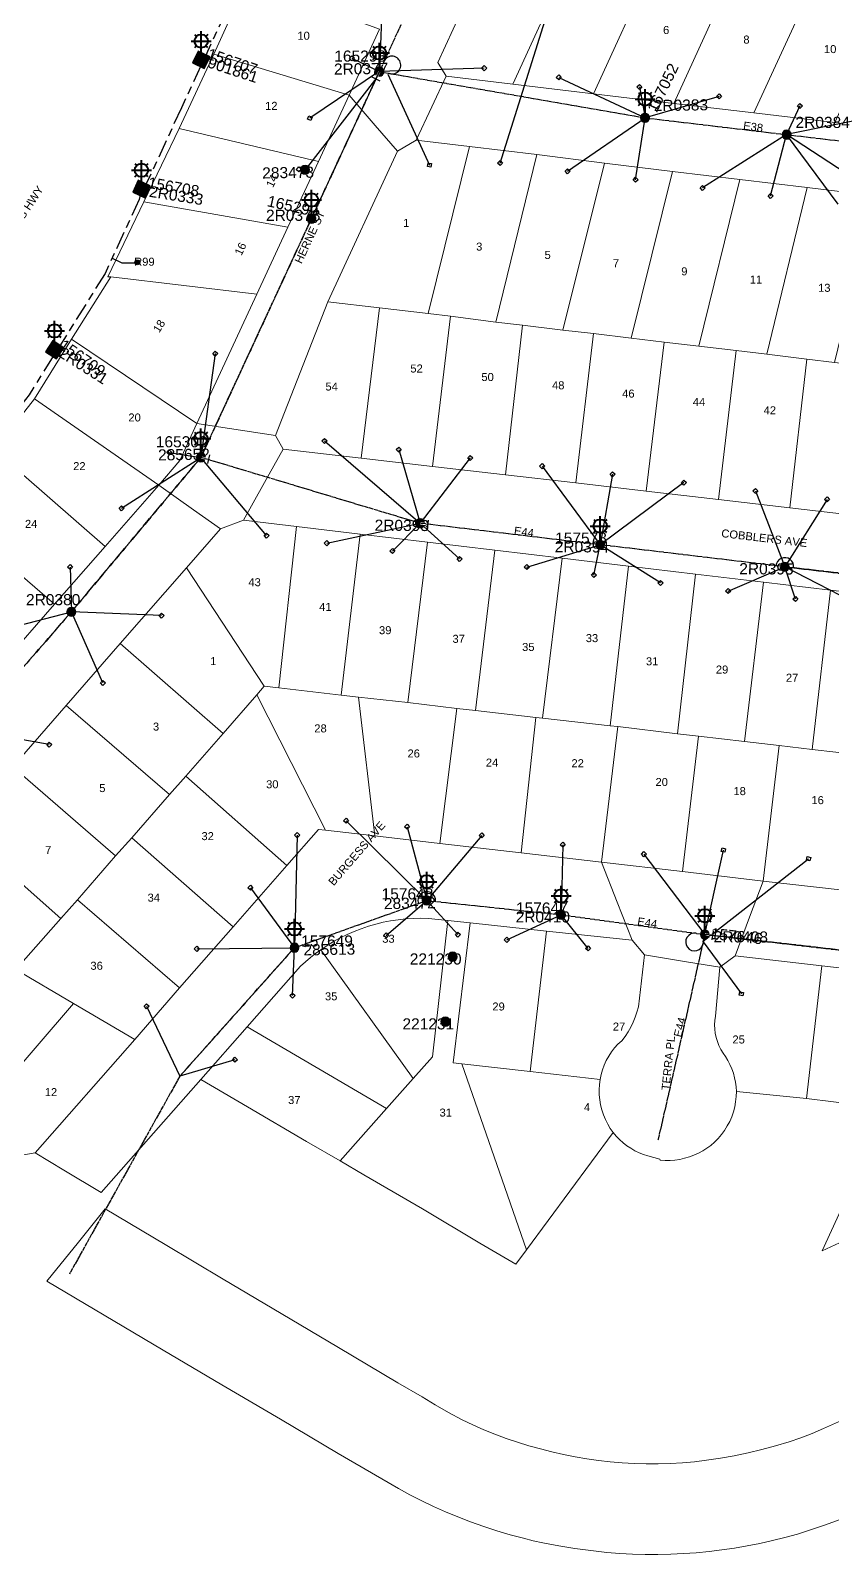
# Model space of a CAD drawing. Header units: metres. Extents: x 302407 to 305113, y 6184433 to 6187336.
# Drawn here: x 302817 to 302997.6, y 6186080.3 to 6186423.1 of the extents above; entities that cross this region are included whole.
import ezdxf
from ezdxf.enums import TextEntityAlignment as Align

# ---------------------------------------------------------------- set-up
doc = ezdxf.new("R2010")
doc.units = ezdxf.units.M
doc.linetypes.add('Cable Exist OH', pattern=[1, 1, 0])
doc.linetypes.add('Cable Exist UG', pattern=[8.2, 4, -1.2, 1.8, -1.2])
doc.layers.get('0').update_dxf_attribs({"color": 6})
doc.layers.add('Cadastre Land Parcels_SP_EXT', color=7, linetype='Continuous', lineweight=5)
doc.layers.add('Cadastre Roads_SP_EXT', color=7, linetype='Continuous', lineweight=5)
for name, color, linetype in [('Duct_SP_EXT', 7, 'Continuous'), ('Equip_SP_SL_EXT', 7, 'Continuous'), ('Mains_LV_EXT', 7, 'Continuous'), ('Mains_SL_EXT', 7, 'Continuous'), ('Mains_SL_MOD', 7, 'Continuous'), ('Services_SP_EXT', 7, 'Continuous'), ('SupportsOH_SP_TR_HV_LV_SL_EXT', 7, 'Continuous'), ('SupportsUG_SP_LV_SL_EXT', 7, 'Continuous')]:
    doc.layers.add(name, color=color, linetype=linetype)
doc.styles.add('COLUMN_LABEL', font='arial.ttf')
doc.styles.add('iecARIAL', font='arial.ttf', dxfattribs={"height": 2})
doc.styles.add('POLE_LABEL', font='arial.ttf')
doc.styles.get("Standard").update_dxf_attribs({"font": 'arial.ttf'})

# ---------------------------------------------------------------- blocks, each defined once
blk = doc.blocks.new('COLUMN_EXT')
blk.add_hatch(color=256).paths.add_polyline_path([(-1.49, 1.48), (-1.49, -1.49), (1.48, -1.49), (1.48, 1.48)])
blk.add_lwpolyline([(-1.49, -1.49), (1.48, -1.49), (1.48, 1.48), (-1.49, 1.48)], close=True)
for tag, height, style, flags, p in [('STRUCTURE_PLANT_NUMBER', 0.2, 'POLE_LABEL', 9, (1.81, 0.03)), ('ASSET_NUM', 2.5, 'COLUMN_LABEL', 8, (2, 2)), ('STREET_CODE', 0.2, 'COLUMN_LABEL', 9, (1.81, -0.2))]:
    blk.add_attdef(tag, text='', height=height, dxfattribs=dict(style=style, flags=flags)).set_placement(p, align=Align.MIDDLE_LEFT)
at = {"flags": 1}
blk.add_attdef('Z', (1.81, -2.35), '', height=0.2, dxfattribs=at)
at = {"flags": 9}
for tag, p in [('COLUMN_TYPE', (1.81, -0.4)), ('OWNED_BY', (1.81, -0.6)), ('STATE', (1.81, -0.8)), ('USAGE', (1.81, -1)), ('STREETNAME', (1.81, -1.6)), ('SUBURB', (1.81, -1.8)), ('LEGEND', (1.81, -1.2)), ('LOCATION', (1.81, -1.4)), ('NOTES', (1.81, -2))]:
    blk.add_attdef(tag, text='', height=0.2, dxfattribs=at).set_placement(p, align=Align.MIDDLE_LEFT)
blk = doc.blocks.new('SL_LANTERN_EXT')
at = {"lineweight": 40}
for p, q in [((-2.25, 4.22), (2.25, 4.22)), ((-1.46, 5.68), (-1.06, 5.28)), ((0, 1.97), (0, 6.47)), ((1.46, 5.68), (1.06, 5.28)), ((-1.46, 2.76), (-1.06, 3.16)), ((0, 0), (0, 2.72)), ((1.46, 2.76), (1.06, 3.16))]:
    blk.add_line(p, q, dxfattribs=at)
blk.add_circle((0, 4.22), 1.5, dxfattribs=at)
at = {"style": 'iecARIAL', "flags": 8}
blk.add_attdef('ASSET_NUM', (1.5, 1.5), '', height=2.5, dxfattribs=at)
for tag, p, height, flags in [('OPERATING_VOLTAGE', (0.98, -1.65), 0.2, 9), ('ORIENTATION', (0.98, -1.85), 0.2, 9), ('OWNED_BY', (0.98, -2.05), 0.2, 9), ('STATE', (0.98, -2.25), 0.2, 9), ('CONSTRUCTED_VOLTAGE', (0.98, -0.65), 0.2, 9), ('CONTROL_TYPE', (0.98, -0.85), 0.2, 9), ('LANTERN_PURPOSE', (0.98, -1.05), 0.2, 9), ('LANTERN_TYPE', (0.98, -1.25), 0.2, 9), ('NO_PHASES', (0.98, -1.45), 0.2, 9), ('USAGE', (0.98, -2.45), 0.2, 9), ('CEXIST', (0.98, -2.65), 0.2, 9), ('CNEW', (0.98, -2.85), 0.2, 9), ('CNUMBER', (0.98, -3.05), 0.2, 9), ('CREMOVE', (0.98, -3.25), 0.2, 9), ('CREPLACE', (0.98, -3.45), 0.2, 9), ('LNUMBER', (2.18, -3.25), 2.5, 8), ('LKINGHEIGHT', (0.98, -3.65), 0.2, 9), ('LBRACKET', (0.98, -3.85), 0.2, 9), ('LBRACKETVOCAB', (0.98, -4.05), 0.2, 9), ('LCATEGORY', (0.98, -4.25), 0.2, 9), ('LCHARGE1', (0.98, -4.45), 0.2, 9), ('LCHARGE1PERCENT', (0.98, -4.65), 0.2, 9), ('LCHARGE2', (0.98, -4.85), 0.2, 9), ('LCHARGE2PERCENT', (0.98, -5.05), 0.2, 9), ('LCHARGE3', (0.98, -5.25), 0.2, 9), ('LCHARGE3PERCENT', (0.98, -5.45), 0.2, 9), ('LEXIST', (0.98, -5.65), 0.2, 9), ('LLAMP', (0.98, -5.85), 0.2, 9), ('LLAMPVOCAB', (0.98, -6.05), 0.2, 9), ('LMAST', (0.98, -6.25), 0.2, 9), ('LMASTVOCAB', (0.98, -6.45), 0.2, 9), ('LNEW', (0.98, -6.65), 0.2, 9), ('LANTNUMBER', (0.98, -6.85), 0.2, 9), ('STREETNAME', (0.98, -9.25), 0.2, 9), ('SUBURB', (0.98, -9.45), 0.2, 1), ('LOUTREACH', (0.98, -7.25), 0.2, 9), ('LOUTREACHVOCAB', (0.98, -7.45), 0.2, 9), ('LRATECODE', (0.98, -7.65), 0.2, 9), ('LREMOVE', (0.98, -7.85), 0.2, 9), ('LREPLACE', (0.98, -8.05), 0.2, 9), ('LTYPE', (0.98, -8.25), 0.2, 9), ('LTYPEVOCAB', (0.98, -8.45), 0.2, 9), ('LEGEND', (0.98, -8.65), 0.2, 9), ('LOCATION', (0.98, -8.85), 0.2, 9), ('NOTES', (0.98, -9.05), 0.2, 9)]:
    blk.add_attdef(tag, p, '', height=height, dxfattribs=dict(flags=flags))
blk = doc.blocks.new('CCP_EXT')
blk.add_wipeout([(0, 0.57), (0.57, 0), (0, -0.57), (-0.57, 0)])
blk.add_lwpolyline([(-0.57, 0), (0, 0.57), (0.57, 0), (0, -0.57), (-0.57, 0)])
at = {"flags": 1}
blk.add_attdef('Z', (0, 0), '', height=0.2, dxfattribs=at)
at = {"flags": 9}
for tag, p in [('CCP_TYPE', (0, 0)), ('CONSTRUCTED_VOLTAGE', (0, -0.2)), ('OPERATING_VOLTAGE', (0, -0.6)), ('ORIENTATION', (0, -0.8)), ('OWNED_BY', (0, -1)), ('STATE', (0, -1.8)), ('NO_PHASES', (0, -0.4)), ('USAGE', (0, -1.2)), ('LEGEND', (0, -1.4)), ('LIFE_SUPPORT', (0, -1.6)), ('NOTES', (0, -2))]:
    blk.add_attdef(tag, text='', height=0.2, dxfattribs=at).set_placement(p, align=Align.MIDDLE_LEFT)
blk = doc.blocks.new('POLE_EXT')
blk.add_hatch(color=256).paths.add_polyline_path([(-1, 0, 1), (1, 0, 1)])
blk.add_lwpolyline([(-1, 0, 1), (1, 0, 1)], format="xyb", close=True)
for tag, height, flags, p in [('pNumber', 2.5, 8, (-17.84, 2.07)), ('OWNED_BY', 0.2, 9, (1.35, -0.4)), ('SPECIAL_USE', 0.2, 9, (1.35, -0.8)), ('STATE', 0.2, 9, (1.35, -1)), ('cLV', 0.2, 9, (1.35, -1.4)), ('hDepth', 0.2, 9, (1.35, -1.6)), ('hDia', 0.2, 9, (1.35, -1.8)), ('cHV', 0.2, 9, (1.35, -2)), ('cLinedev', 0.2, 9, (1.35, -3.4)), ('PARENT', 0.2, 9, (1.35, -0.6)), ('USAGE', 0.2, 9, (1.35, -1.2)), ('LBRACKET', 0.2, 9, (1.35, -2.2)), ('LExisting', 0.2, 9, (1.35, -2.4)), ('LANTNUMBER', 0.2, 9, (1.35, -2.6)), ('LOther', 0.2, 9, (1.35, -2.8)), ('LRemove', 0.2, 9, (1.35, -3)), ('LEGEND', 0.2, 9, (1.35, -3.2)), ('pExisting', 0.2, 9, (1.35, -3.8)), ('pFooting', 0.2, 9, (1.35, -4.4)), ('pNew', 0.2, 9, (1.35, -4.6)), ('pRelocate', 0.2, 9, (1.35, -5)), ('pRemove', 0.2, 9, (1.35, -5.2)), ('pReplace', 0.2, 9, (1.35, -5.4)), ('pStay', 0.2, 9, (1.35, -5.6)), ('pType', 0.2, 9, (1.35, -5.8)), ('cspan', 0.2, 9, (1.35, -6)), ('STREETNAME', 0.2, 9, (1.35, -6.2)), ('SUBURB', 0.2, 9, (1.35, -6.4)), ('LOCATION', 0.2, 9, (1.35, -3.6)), ('PFNUMBER', 0.2, 9, (1.35, -4)), ('NEWPFNUMBER', 0.2, 9, (1.35, -4.2)), ('NOTES', 0.2, 9, (1.35, -6.6)), ('MAINTAINED_BY', 0.2, 9, (1.36, -6.81)), ('OPERATED_BY', 0.2, 9, (1.36, -7.01))]:
    blk.add_attdef(tag, text='', height=height, dxfattribs=dict(flags=flags)).set_placement(p, align=Align.MIDDLE_LEFT)
at = {"style": 'POLE_LABEL'}
for tag, height, flags, p in [('STRUCTURE_PLANT_NUMBER', 0.2, 9, (1.35, 0.03)), ('ASSET_NUM', 2.5, 8, (2, 2)), ('STREET_CODE', 0.2, 9, (1.35, -0.2))]:
    blk.add_attdef(tag, text='', height=height, dxfattribs=dict(at, flags=flags)).set_placement(p, align=Align.MIDDLE_LEFT)
at = {"flags": 1}
blk.add_attdef('Z', (1.35, -7.33), '', height=0.2, dxfattribs=at)
blk = doc.blocks.new('End Shackle_EXT')
blk.add_wipeout([(0, 0.25), (1.81, 0.25), (1.82, -0.25), (0, -0.25)])
blk.add_line((1.81, -1), (1.81, 1))
at = {"flags": 1}
blk.add_attdef('Z', (0, 0), '', height=0.2, dxfattribs=at)
at = {"flags": 9}
for tag, p in [('CONNECTOR_TYPE', (0, 0)), ('CONSTRUCTED_VOLTAGE', (0, -0.2)), ('OPERATING_VOLTAGE', (0, -0.6)), ('ORIENTATION', (0, -0.8)), ('OWNED_BY', (0, -1)), ('STATE', (0, -1.2)), ('NO_PHASES', (0, -0.4)), ('USAGE', (0, -1.4)), ('NOTES', (0, -1.6))]:
    blk.add_attdef(tag, text='', height=0.2, dxfattribs=at).set_placement(p, align=Align.MIDDLE_LEFT)
blk = doc.blocks.new('CABLE_LARGE_EXT')
h = blk.add_hatch(color=256)
edge = h.paths.add_edge_path()
edge.add_arc((0, 0.55), 0.55, 0, 360)
blk.add_circle((0, 0.55), 0.55)
at = {"flags": 1}
blk.add_attdef('Z', (0, 0), '', height=0.2, dxfattribs=at)
at = {"flags": 9}
for tag, p in [('COND_CODE', (0, 0)), ('STATE', (0, -0.4)), ('XSECT_SIZE', (0, -0.6)), ('FB_REFERENCE', (0, -0.2)), ('NOTES', (0, -0.8))]:
    blk.add_attdef(tag, text='', height=0.2, dxfattribs=at).set_placement(p, align=Align.MIDDLE_LEFT)

msp = doc.modelspace()

# ---------------------------------------------------------------- linework, layer by layer
at = {"layer": 'Cadastre Land Parcels_SP_EXT', "linetype": 'Continuous'}
for points in [[(302938.9, 6186440.1), (302920.81, 6186442.24), (302908.73, 6186415.9), (302910.59, 6186412.84), (302925.65, 6186411.04), (302938.9, 6186440.1)], [(302957.04, 6186437.94), (302938.9, 6186440.1), (302925.65, 6186411.04), (302943.77, 6186408.89), (302957.04, 6186437.94)], [(302975.11, 6186435.8), (302957.04, 6186437.94), (302943.77, 6186408.89), (302961.83, 6186406.75), (302975.11, 6186435.8)], [(302993.21, 6186433.65), (302975.11, 6186435.8), (302961.83, 6186406.75), (302979.89, 6186404.6), (302993.21, 6186433.65)], [(302895.58, 6186423.46), (302865.85, 6186434.38), (302858.28, 6186417.81), (302888.77, 6186408.61), (302895.58, 6186423.46)], [(303011.38, 6186431.5), (302993.21, 6186433.65), (302979.89, 6186404.6), (302998.12, 6186402.46), (303011.38, 6186431.5)], [(302888.77, 6186408.61), (302858.28, 6186417.81), (302850.49, 6186401.06), (302881.86, 6186393.67), (302888.77, 6186408.61)], [(302881.86, 6186393.67), (302850.49, 6186401.06), (302842.59, 6186384.63), (302874.99, 6186378.87), (302881.86, 6186393.67)], [(302915.83, 6186397.05), (302903.88, 6186398.5), (302899.63, 6186396.02), (302883.99, 6186362.1), (302895.6, 6186360.73), (302906.57, 6186359.45), (302915.83, 6186397.05)], [(302931.04, 6186395.22), (302915.83, 6186397.05), (302906.57, 6186359.45), (302911.57, 6186358.85), (302921.81, 6186357.56), (302931.04, 6186395.22)], [(302946.29, 6186393.33), (302931.04, 6186395.22), (302921.81, 6186357.56), (302927.8, 6186356.89), (302936.86, 6186355.76), (302946.29, 6186393.33)], [(302961.53, 6186391.45), (302946.29, 6186393.33), (302936.86, 6186355.76), (302943.75, 6186354.96), (302952.27, 6186353.96), (302961.53, 6186391.45)], [(302976.69, 6186389.65), (302961.53, 6186391.45), (302952.27, 6186353.96), (302959.67, 6186353.07), (302967.5, 6186352.16), (302976.69, 6186389.65)], [(302991.91, 6186387.82), (302976.69, 6186389.65), (302967.5, 6186352.16), (302975.92, 6186351.14), (302982.78, 6186350.33), (302991.91, 6186387.82)], [(303007.16, 6186385.95), (302991.91, 6186387.82), (302982.78, 6186350.33), (302991.78, 6186349.23), (302998.03, 6186348.46), (303007.16, 6186385.95)], [(302874.99, 6186378.87), (302842.59, 6186384.63), (302834.47, 6186367.75), (302835.16, 6186367.7), (302868.02, 6186363.85), (302874.99, 6186378.87)], [(302868.03, 6186363.85), (302835.16, 6186367.7), (302826.31, 6186353.69), (302854.52, 6186334.72), (302868.03, 6186363.85)], [(302895.6, 6186360.73), (302883.99, 6186362.1), (302872.18, 6186332.05), (302873.94, 6186328.99), (302891.5, 6186326.94), (302895.6, 6186360.73)], [(302911.57, 6186358.85), (302906.57, 6186359.45), (302895.6, 6186360.73), (302891.5, 6186326.94), (302907.54, 6186325.06), (302911.57, 6186358.85)], [(302927.8, 6186356.89), (302921.81, 6186357.56), (302911.57, 6186358.85), (302907.54, 6186325.06), (302923.96, 6186323.17), (302927.8, 6186356.89)], [(302943.75, 6186354.96), (302936.86, 6186355.76), (302927.8, 6186356.89), (302923.96, 6186323.17), (302939.81, 6186321.37), (302943.75, 6186354.96)], [(302854.52, 6186334.72), (302826.31, 6186353.69), (302817.95, 6186340.31), (302845.96, 6186320.85), (302850.68, 6186326.43), (302854.52, 6186334.72)], [(302952.27, 6186353.96), (302943.75, 6186354.96), (302939.81, 6186321.37), (302955.66, 6186319.51), (302959.67, 6186353.07), (302952.27, 6186353.96)], [(302967.5, 6186352.16), (302959.67, 6186353.07), (302955.66, 6186319.51), (302971.92, 6186317.62), (302975.92, 6186351.14), (302967.5, 6186352.16)], [(302991.78, 6186349.23), (302982.78, 6186350.33), (302975.92, 6186351.14), (302971.92, 6186317.62), (302987.94, 6186315.74), (302991.78, 6186349.23)], [(302998.03, 6186348.46), (302991.78, 6186349.23), (302987.94, 6186315.74), (303004.08, 6186313.86), (303007.92, 6186347.31), (302998.03, 6186348.46)], [(302845.96, 6186320.85), (302817.95, 6186340.31), (302808.86, 6186328.82), (302833.83, 6186307.04), (302845.96, 6186320.85)], [(302822.46, 6186294.09), (302833.83, 6186307.04), (302808.86, 6186328.82), (302798.03, 6186315.11), (302822.46, 6186294.09)], [(302822.46, 6186294.09), (302798.03, 6186315.11), (302787.07, 6186301.27), (302810.84, 6186280.74), (302822.46, 6186294.09)], [(302876.94, 6186311.57), (302865.01, 6186313.03), (302859.84, 6186311.03), (302852.13, 6186302.26), (302869.67, 6186275.68), (302872.95, 6186275.27), (302876.94, 6186311.57)], [(302891.27, 6186309.86), (302876.94, 6186311.57), (302872.95, 6186275.27), (302886.98, 6186273.66), (302891.27, 6186309.86)], [(302906.41, 6186308.05), (302891.27, 6186309.86), (302886.98, 6186273.66), (302890.88, 6186273.22), (302901.96, 6186271.95), (302906.41, 6186308.05)], [(302921.57, 6186306.25), (302906.41, 6186308.05), (302901.96, 6186271.95), (302913.03, 6186270.66), (302917.19, 6186270.15), (302921.57, 6186306.25)], [(302936.71, 6186304.45), (302921.57, 6186306.25), (302917.19, 6186270.15), (302930.8, 6186268.62), (302932.29, 6186268.45), (302936.71, 6186304.45)], [(302868, 6186273.71), (302869.67, 6186275.68), (302852.13, 6186302.26), (302837.25, 6186285.27), (302860.38, 6186265.05), (302868, 6186273.71)], [(302951.65, 6186302.66), (302936.71, 6186304.45), (302932.29, 6186268.45), (302947.52, 6186266.73), (302951.65, 6186302.66)], [(302966.77, 6186300.85), (302951.65, 6186302.66), (302947.52, 6186266.73), (302949.26, 6186266.57), (302962.68, 6186264.96), (302966.77, 6186300.85)], [(302982.03, 6186299.04), (302966.77, 6186300.85), (302962.68, 6186264.96), (302967.39, 6186264.43), (302977.74, 6186263.25), (302982.03, 6186299.04)], [(302997.16, 6186297.25), (302982.03, 6186299.04), (302977.74, 6186263.25), (302985.55, 6186262.31), (302992.97, 6186261.45), (302997.16, 6186297.25)], [(303012.19, 6186295.52), (302997.16, 6186297.25), (302992.97, 6186261.45), (303003.69, 6186260.25), (303008.02, 6186259.73), (303012.19, 6186295.52)], [(302851.98, 6186255.4), (302860.38, 6186265.05), (302837.25, 6186285.27), (302825.11, 6186271.33), (302848.34, 6186251.31), (302851.98, 6186255.4)], [(302872.95, 6186275.27), (302869.67, 6186275.68), (302868, 6186273.71), (302883.47, 6186243.26), (302894.53, 6186241.98), (302890.88, 6186273.22), (302886.98, 6186273.66), (302872.95, 6186275.27)], [(302839.86, 6186241.56), (302848.34, 6186251.31), (302825.11, 6186271.33), (302813.08, 6186257.5), (302836.21, 6186237.48), (302839.86, 6186241.56)], [(302883.47, 6186243.26), (302868, 6186273.71), (302860.38, 6186265.05), (302851.98, 6186255.4), (302874.76, 6186235.31), (302881.88, 6186243.44), (302883.47, 6186243.26)], [(302901.96, 6186271.95), (302890.88, 6186273.22), (302894.53, 6186241.98), (302909.16, 6186240.28), (302913.03, 6186270.66), (302901.96, 6186271.95)], [(302930.8, 6186268.62), (302917.19, 6186270.15), (302913.03, 6186270.66), (302909.16, 6186240.28), (302927.51, 6186238.14), (302930.8, 6186268.62)], [(302949.26, 6186266.57), (302947.52, 6186266.73), (302932.29, 6186268.45), (302930.8, 6186268.62), (302927.51, 6186238.14), (302945.56, 6186236.09), (302949.26, 6186266.57)], [(302967.39, 6186264.43), (302962.68, 6186264.96), (302949.26, 6186266.57), (302945.56, 6186236.09), (302963.79, 6186233.95), (302967.39, 6186264.43)], [(302985.55, 6186262.31), (302977.74, 6186263.25), (302967.39, 6186264.43), (302963.79, 6186233.95), (302981.95, 6186231.83), (302985.55, 6186262.31)], [(303003.69, 6186260.25), (302992.97, 6186261.45), (302985.55, 6186262.31), (302981.95, 6186231.83), (302999.99, 6186229.77), (303003.69, 6186260.25)], [(302827.62, 6186227.61), (302836.21, 6186237.48), (302813.08, 6186257.5), (302800.96, 6186243.65), (302823.9, 6186223.42), (302827.62, 6186227.61)], [(302874.76, 6186235.31), (302851.98, 6186255.4), (302848.34, 6186251.31), (302839.86, 6186241.56), (302862.7, 6186221.55), (302874.76, 6186235.31)], [(302823.9, 6186223.42), (302800.96, 6186243.65), (302786.98, 6186227.66), (302800.29, 6186219.82), (302813.77, 6186211.9), (302823.9, 6186223.42)], [(302862.7, 6186221.55), (302839.86, 6186241.56), (302836.21, 6186237.48), (302827.62, 6186227.61), (302850.6, 6186207.79), (302862.7, 6186221.55)], [(302850.6, 6186207.79), (302827.62, 6186227.61), (302823.9, 6186223.42), (302813.77, 6186211.9), (302826.76, 6186204.27), (302840.52, 6186196.21), (302850.6, 6186207.79)], [(302910.98, 6186222.94), (302906.66, 6186223.44), (302904.94, 6186223.48), (302903.23, 6186223.44), (302901.52, 6186223.33), (302899.81, 6186223.14), (302898.12, 6186222.88), (302896.43, 6186222.55), (302894.76, 6186222.14), (302893.12, 6186221.65), (302891.49, 6186221.1), (302889.89, 6186220.48), (302888.33, 6186219.79), (302886.79, 6186219.03), (302885.28, 6186218.2), (302883.82, 6186217.31), (302882.39, 6186216.37), (302903.2, 6186187.4), (302907.52, 6186192.3), (302910.98, 6186222.94)], [(302915.99, 6186222.41), (302910.98, 6186222.94), (302907.52, 6186192.3), (302903.2, 6186187.4), (302897.21, 6186180.7), (302886.73, 6186168.89), (302892.11, 6186165.72), (302905.25, 6186158.07), (302918.22, 6186150.41), (302926.31, 6186145.68), (302928.71, 6186148.91), (302914.15, 6186190.69), (302912.22, 6186190.91), (302915.99, 6186222.41)], [(302933.22, 6186220.58), (302915.99, 6186222.41), (302912.22, 6186190.91), (302914.15, 6186190.69), (302929.49, 6186188.97), (302933.22, 6186220.58)], [(302952.47, 6186218.54), (302933.22, 6186220.58), (302929.49, 6186188.97), (302945.26, 6186187.21), (302945.5, 6186188.3), (302945.8, 6186189.39), (302946.19, 6186190.45), (302946.66, 6186191.48), (302947.2, 6186192.46), (302947.83, 6186193.4), (302948.52, 6186194.29), (302949.29, 6186195.12), (302950.12, 6186195.89), (302950.87, 6186196.87), (302951.56, 6186197.89), (302952.17, 6186198.96), (302952.71, 6186200.06), (302953.17, 6186201.2), (302953.56, 6186202.37), (302953.87, 6186203.57), (302955.24, 6186215.2), (302952.47, 6186218.54)], [(302903.2, 6186187.4), (302882.39, 6186216.37), (302881.19, 6186215.52), (302880.04, 6186214.62), (302878.93, 6186213.67), (302877.86, 6186212.67), (302865.81, 6186199.02), (302897.21, 6186180.7), (302903.2, 6186187.4)], [(302995.17, 6186212.77), (302975.64, 6186215), (302972.19, 6186212.43), (302971.21, 6186201.41), (302971.09, 6186200.46), (302971.04, 6186199.5), (302971.08, 6186198.53), (302971.2, 6186197.58), (302971.4, 6186196.64), (302971.67, 6186195.72), (302972.02, 6186194.82), (302972.44, 6186193.96), (302972.93, 6186193.13), (302973.49, 6186192.35), (302974.02, 6186191.46), (302974.5, 6186190.53), (302974.91, 6186189.58), (302975.26, 6186188.59), (302975.53, 6186187.59), (302975.74, 6186186.57), (302975.88, 6186185.54), (302975.93, 6186184.49), (302991.74, 6186182.88), (302995.17, 6186212.77)], [(303013.32, 6186210.64), (302995.17, 6186212.77), (302991.74, 6186182.88), (303009.93, 6186180.65), (303013.32, 6186210.64)], [(302826.76, 6186204.27), (302813.77, 6186211.9), (302789.34, 6186184.11), (302802.58, 6186176.25), (302826.76, 6186204.27)], [(303017.76, 6186210.13), (303013.32, 6186210.64), (303009.93, 6186180.65), (302995.24, 6186148.68), (303002.07, 6186151.79), (303015.89, 6186158.17), (303029.56, 6186164.46), (303036.57, 6186167.7), (303035.85, 6186177.41), (303018, 6186179.61), (303014.71, 6186183.06), (303017.76, 6186210.13)], [(302840.52, 6186196.21), (302826.76, 6186204.27), (302802.58, 6186176.25), (302813.31, 6186169.86), (302818.1, 6186170.66), (302840.52, 6186196.21)], [(302897.21, 6186180.7), (302865.81, 6186199.02), (302855.37, 6186187.21), (302865.92, 6186181.01), (302879.16, 6186173.26), (302886.73, 6186168.89), (302897.21, 6186180.7)], [(302929.49, 6186188.97), (302914.15, 6186190.69), (302928.71, 6186148.91), (302948.22, 6186175.24), (302947.56, 6186176.19), (302946.97, 6186177.17), (302946.45, 6186178.2), (302946.01, 6186179.26), (302945.65, 6186180.36), (302945.38, 6186181.47), (302945.19, 6186182.61), (302945.08, 6186183.75), (302945.06, 6186184.9), (302945.13, 6186186.05), (302945.26, 6186187.21), (302929.49, 6186188.97)]]:
    msp.add_lwpolyline(points, close=True, dxfattribs=at)
at = {"layer": 'Cadastre Roads_SP_EXT', "linetype": 'Continuous'}
for points in [[(302999.99, 6186229.77), (302981.95, 6186231.83), (302978.89, 6186223.67), (302975.64, 6186215), (302995.17, 6186212.77), (303013.32, 6186210.64)], [(303003.68, 6186112.32), (302995.55, 6186108.66), (302993, 6186107.6), (302990.42, 6186106.61), (302987.81, 6186105.71), (302984.76, 6186104.79), (302981.68, 6186103.97), (302978.59, 6186103.23), (302975.47, 6186102.58), (302972.34, 6186102.01), (302969.19, 6186101.54), (302966.49, 6186101.21), (302963.78, 6186100.96), (302961.06, 6186100.8), (302958.35, 6186100.72), (302955.63, 6186100.72), (302952.91, 6186100.8), (302950.2, 6186100.97), (302947.54, 6186101.19), (302944.89, 6186101.49), (302942.25, 6186101.87), (302939.62, 6186102.32), (302937, 6186102.84), (302934.4, 6186103.43), (302931.83, 6186104.1), (302929.23, 6186104.82), (302926.66, 6186105.61), (302924.1, 6186106.47), (302921.58, 6186107.41), (302919.09, 6186108.42), (302916.62, 6186109.5), (302914.2, 6186110.67), (302911.16, 6186112.31), (302908.16, 6186114.02), (302905.18, 6186115.78), (302899.73, 6186118.98), (302886.37, 6186126.9), (302873.51, 6186134.56), (302860.45, 6186142.3), (302847.38, 6186150.05), (302833.83, 6186158.08), (302827.82, 6186150.63), (302820.71, 6186141.8), (302833.61, 6186134.17), (302846.9, 6186126.33), (302860.15, 6186118.5), (302873.31, 6186110.77), (302886.33, 6186103.08), (302899.87, 6186095.17), (302902.47, 6186093.77), (302905.11, 6186092.43), (302907.77, 6186091.16), (302910.47, 6186089.96), (302913.21, 6186088.84), (302916.11, 6186087.7), (302919.06, 6186086.65), (302922.03, 6186085.68), (302925.03, 6186084.8), (302928.03, 6186084), (302930.2, 6186083.43), (302932.37, 6186082.99), (302935.96, 6186082.3), (302939.56, 6186081.71), (302943.18, 6186081.22), (302946.8, 6186080.82), (302949.67, 6186080.59), (302952.54, 6186080.43), (302955.41, 6186080.35), (302958.28, 6186080.35), (302961.15, 6186080.43), (302964.04, 6186080.55), (302966.92, 6186080.74), (302969.8, 6186081.02), (302972.67, 6186081.38), (302975.53, 6186081.81), (302978.39, 6186082.29), (302981.23, 6186082.85), (302984.06, 6186083.48), (302986.87, 6186084.19), (302989.66, 6186084.96), (302992.84, 6186085.94), (302995.99, 6186086.99), (302999.11, 6186088.12)]]:
    msp.add_lwpolyline(points, dxfattribs=at)
at = {"layer": 'Duct_SP_EXT'}
msp.add_lwpolyline([(302840.43, 6186370.79), (302837.71, 6186370.79), (302835.34, 6186371.89)], dxfattribs=at)
at = {"layer": 'Mains_LV_EXT', "linetype": 'Continuous'}
for points in [[(302897.56, 6186413.54, 2.936645), (302896.42, 6186415.7)], [(302988.82, 6186302.28, 1.023633), (302984.85, 6186302.75)], [(302908.22, 6186227.24, 1.254818), (302904.35, 6186226.78)], [(302966.85, 6186220.09, 2.454883), (302968.51, 6186217.84)]]:
    msp.add_lwpolyline(points, format="xyb", dxfattribs=at)
at = {"layer": 'Mains_LV_EXT', "linetype": 'Cable Exist OH'}
for points in [[(302955.37, 6186403.5), (302987.25, 6186399.72)], [(302987.25, 6186399.72), (303036.31, 6186393.94)], [(302986.83, 6186302.51), (303029.39, 6186297.55)], [(302803.04, 6186265.76), (302826.26, 6186292.37)], [(302906.23, 6186227.45), (302936.48, 6186224.26)]]:
    msp.add_lwpolyline(points, dxfattribs=at)
at = {"layer": 'Mains_SL_EXT', "linetype": 'Cable Exist UG'}
for points in [[(302873.34, 6186455.71), (302873.26, 6186454.29), (302873.26, 6186454.29), (302872.06, 6186451.63), (302864.5, 6186434.99), (302856.92, 6186418.43), (302856.58, 6186417.69), (302855.48, 6186416.54)], [(302855.48, 6186416.54), (302855.4, 6186415.2), (302855.4, 6186415.2), (302851.02, 6186405.74), (302843.04, 6186388.46), (302842.02, 6186387.48)], [(302842.02, 6186387.48), (302841.5, 6186385.13), (302841.5, 6186385.13), (302833.82, 6186368.49), (302825.06, 6186354.49), (302823.62, 6186352.21), (302822.47, 6186351.33)], [(302822.47, 6186351.33), (302822.15, 6186349.88), (302822.15, 6186349.88), (302816.73, 6186341.16), (302809.85, 6186332.5), (302797.65, 6186317.04), (302796.3, 6186316.15)]]:
    msp.add_lwpolyline(points, dxfattribs=at)
at = {"layer": 'Mains_SL_EXT', "linetype": 'Cable Exist OH'}
for points in [[(302955.37, 6186403.5), (302987.25, 6186399.72), (303036.31, 6186393.94)], [(302906.23, 6186227.45), (302936.48, 6186224.26)]]:
    msp.add_lwpolyline(points, dxfattribs=at)
at = {"layer": 'Services_SP_EXT'}
for points in [[(302896.3, 6186432), (302895.58, 6186413.88)], [(302998.82, 6186384.06), (302987.25, 6186399.72)], [(303014.12, 6186382.23), (302987.25, 6186399.72)], [(302814.45, 6186289.31), (302826.26, 6186292.37)]]:
    msp.add_lwpolyline(points, dxfattribs=at)

# ---------------------------------------------------------------- block references
at = {"layer": 'Duct_SP_EXT'}
msp.add_blockref('CABLE_LARGE_EXT', (302841.08, 6186370.43), dxfattribs=at)
at = {"layer": 'Equip_SP_SL_EXT'}
ref = msp.add_blockref('SL_LANTERN_EXT', (302855.48, 6186416.54), dxfattribs=at)
ref.add_attrib('ASSET_NUM', '156707', dxfattribs={"layer": '0', "height": 2.5, "rotation": 341.1018, "style": 'iecARIAL'}).set_placement((302856.98, 6186418.04), align=Align.MIDDLE_LEFT)
ref = msp.add_blockref('SL_LANTERN_EXT', (302895.58, 6186413.88), dxfattribs=at)
ref.add_attrib('ASSET_NUM', '165298', dxfattribs={"layer": '0', "height": 2.5, "style": 'iecARIAL'}).set_placement((302897.08, 6186415.38), align=Align.BOTTOM_RIGHT)
ref = msp.add_blockref('SL_LANTERN_EXT', (302955.37, 6186403.5), dxfattribs=at)
ref.add_attrib('ASSET_NUM', '167052', dxfattribs={"layer": '0', "height": 2.5, "rotation": 64.3429, "style": 'iecARIAL'}).set_placement((302956.87, 6186405), align=Align.MIDDLE_LEFT)
ref = msp.add_blockref('SL_LANTERN_EXT', (302842.02, 6186387.48), dxfattribs=at)
ref.add_attrib('ASSET_NUM', '156708', dxfattribs={"layer": '0', "height": 2.5, "rotation": 350.0389, "style": 'iecARIAL'}).set_placement((302843.52, 6186388.98), align=Align.MIDDLE_LEFT)
ref = msp.add_blockref('SL_LANTERN_EXT', (302880.29, 6186380.82), dxfattribs=at)
ref.add_attrib('ASSET_NUM', '165299', dxfattribs={"layer": '0', "height": 2.5, "rotation": 347.3959, "style": 'iecARIAL'}).set_placement((302881.79, 6186382.32), align=Align.MIDDLE_RIGHT)
ref = msp.add_blockref('SL_LANTERN_EXT', (302822.47, 6186351.33), dxfattribs=at)
ref.add_attrib('ASSET_NUM', '156709', dxfattribs={"layer": '0', "height": 2.5, "rotation": 325.0607, "style": 'iecARIAL'}).set_placement((302823.97, 6186352.83), align=Align.MIDDLE_LEFT)
ref = msp.add_blockref('SL_LANTERN_EXT', (302855.41, 6186327.12), dxfattribs=at)
ref.add_attrib('ASSET_NUM', '165300', dxfattribs={"layer": '0', "height": 2.5, "style": 'iecARIAL'}).set_placement((302856.91, 6186328.63), align=Align.BOTTOM_RIGHT)
ref = msp.add_blockref('SL_LANTERN_EXT', (302945.29, 6186307.46), dxfattribs=at)
ref.add_attrib('ASSET_NUM', '157578', dxfattribs={"layer": '0', "height": 2.5, "style": 'iecARIAL'}).set_placement((302946.79, 6186308.96), align=Align.MIDDLE_RIGHT)
ref = msp.add_blockref('SL_LANTERN_EXT', (302906.23, 6186227.45), dxfattribs=at)
ref.add_attrib('ASSET_NUM', '157648', dxfattribs={"layer": '0', "height": 2.5, "style": 'iecARIAL'}).set_placement((302907.73, 6186228.95), align=Align.MIDDLE_RIGHT)
ref = msp.add_blockref('SL_LANTERN_EXT', (302936.48, 6186224.26), dxfattribs=at)
ref.add_attrib('ASSET_NUM', '157647', dxfattribs={"layer": '0', "height": 2.5, "style": 'iecARIAL'}).set_placement((302937.98, 6186225.76), align=Align.MIDDLE_RIGHT)
ref = msp.add_blockref('SL_LANTERN_EXT', (302968.83, 6186219.81), dxfattribs=at)
ref.add_attrib('ASSET_NUM', '157646', dxfattribs={"layer": '0', "height": 2.5, "rotation": 353.838, "style": 'iecARIAL'}).set_placement((302970.33, 6186221.31), align=Align.TOP_LEFT)
ref = msp.add_blockref('SL_LANTERN_EXT', (302876.47, 6186216.84), dxfattribs=at)
ref.add_attrib('ASSET_NUM', '157649', dxfattribs={"layer": '0', "height": 2.5, "style": 'iecARIAL'}).set_placement((302877.97, 6186218.34), align=Align.MIDDLE_LEFT)
at = {"layer": 'SupportsOH_SP_TR_HV_LV_SL_EXT'}
ref = msp.add_blockref('POLE_EXT', (302955.37, 6186403.5), dxfattribs=at)
ref.add_attrib('ASSET_NUM', '2R0383', dxfattribs={"layer": '0', "height": 2.5, "rotation": 0.9023, "style": 'POLE_LABEL'}).set_placement((302957.37, 6186404.25), align=Align.BOTTOM_LEFT)
ref = msp.add_blockref('POLE_EXT', (302987.25, 6186399.72), dxfattribs=at)
ref.add_attrib('ASSET_NUM', '2R0384', dxfattribs={"layer": '0', "height": 2.5, "style": 'POLE_LABEL'}).set_placement((302989.25, 6186400.47), align=Align.BOTTOM_LEFT)
ref = msp.add_blockref('POLE_EXT', (302880.29, 6186380.82), dxfattribs=at)
ref.add_attrib('ASSET_NUM', '2R0378', dxfattribs={"layer": '0', "height": 2.5, "style": 'POLE_LABEL'}).set_placement((302882.29, 6186381.57), align=Align.MIDDLE_RIGHT)
ref = msp.add_blockref('POLE_EXT', (302904.74, 6186312.29), dxfattribs=at)
ref.add_attrib('ASSET_NUM', '2R0393', dxfattribs={"layer": '0', "height": 2.5, "rotation": 359.6296, "style": 'POLE_LABEL'}).set_placement((302906.75, 6186313.04), align=Align.TOP_RIGHT)
ref = msp.add_blockref('POLE_EXT', (302945.29, 6186307.46), dxfattribs=at)
ref.add_attrib('ASSET_NUM', '2R0394', dxfattribs={"layer": '0', "height": 2.5, "rotation": 359.6296, "style": 'POLE_LABEL'}).set_placement((302947.29, 6186308.21), align=Align.TOP_RIGHT)
ref = msp.add_blockref('POLE_EXT', (302986.83, 6186302.51), dxfattribs=at)
ref.add_attrib('ASSET_NUM', '2R0395', dxfattribs={"layer": '0', "height": 2.5, "rotation": 359.6296, "style": 'POLE_LABEL'}).set_placement((302988.83, 6186303.26), align=Align.TOP_RIGHT)
ref = msp.add_blockref('POLE_EXT', (302826.26, 6186292.37), dxfattribs=at)
ref.add_attrib('ASSET_NUM', '2R0380', dxfattribs={"layer": '0', "height": 2.5, "style": 'POLE_LABEL'}).set_placement((302828.26, 6186293.12), align=Align.BOTTOM_RIGHT)
ref = msp.add_blockref('POLE_EXT', (302906.23, 6186227.45), dxfattribs=at)
ref.add_attrib('ASSET_NUM', '283472', dxfattribs={"layer": '0', "height": 2.5, "rotation": 1, "style": 'POLE_LABEL'}).set_placement((302908.23, 6186228.2), align=Align.TOP_RIGHT)
ref = msp.add_blockref('POLE_EXT', (302936.48, 6186224.26), dxfattribs=at)
ref.add_attrib('ASSET_NUM', '2R0410', dxfattribs={"layer": '0', "height": 2.5, "style": 'POLE_LABEL'}).set_placement((302938.48, 6186225.01), align=Align.TOP_RIGHT)
ref = msp.add_blockref('POLE_EXT', (302968.83, 6186219.81), dxfattribs=at)
ref.add_attrib('ASSET_NUM', '2R0408', dxfattribs={"layer": '0', "height": 2.5, "rotation": 359.6296, "style": 'POLE_LABEL'}).set_placement((302970.83, 6186220.56), align=Align.TOP_LEFT)
ref = msp.add_blockref('POLE_EXT', (302876.47, 6186216.84), dxfattribs=at)
ref.add_attrib('ASSET_NUM', '285613', dxfattribs={"layer": '0', "height": 2.5, "rotation": 1, "style": 'POLE_LABEL'}).set_placement((302878.47, 6186217.59), align=Align.TOP_LEFT)
ref = msp.add_blockref('POLE_EXT', (302912.08, 6186214.8), dxfattribs=at)
ref.add_attrib('ASSET_NUM', '221230', dxfattribs={"layer": '0', "height": 2.5, "style": 'POLE_LABEL'}).set_placement((302914.08, 6186215.55), align=Align.TOP_RIGHT)
ref = msp.add_blockref('POLE_EXT', (302910.42, 6186200.2), dxfattribs=at)
ref.add_attrib('ASSET_NUM', '221231', dxfattribs={"layer": '0', "height": 2.5, "style": 'POLE_LABEL'}).set_placement((302912.42, 6186200.95), align=Align.TOP_RIGHT)
at = {"layer": 'SupportsUG_SP_LV_SL_EXT'}
ref = msp.add_blockref('COLUMN_EXT', (302855.48, 6186416.54), dxfattribs=dict(at, rotation=64.22584057212501))
ref.add_attrib('ASSET_NUM', '901861', dxfattribs={"layer": '0', "height": 2.5, "rotation": 341.9254, "style": 'COLUMN_LABEL'}).set_placement((302857.48, 6186417.29), align=Align.TOP_LEFT)
ref = msp.add_blockref('COLUMN_EXT', (302842.02, 6186387.48), dxfattribs=dict(at, rotation=65.36129730057067))
ref.add_attrib('ASSET_NUM', '2R0333', dxfattribs={"layer": '0', "height": 2.5, "rotation": 350.9471, "style": 'COLUMN_LABEL'}).set_placement((302844.02, 6186388.23), align=Align.TOP_LEFT)
ref = msp.add_blockref('COLUMN_EXT', (302822.47, 6186351.33), dxfattribs=dict(at, rotation=56.86387847037182))
ref.add_attrib('ASSET_NUM', '2R0331', dxfattribs={"layer": '0', "height": 2.5, "rotation": 327.5923, "style": 'COLUMN_LABEL'}).set_placement((302824.47, 6186352.08), align=Align.TOP_LEFT)

# ---------------------------------------------------------------- texts
at = {"layer": 'Cadastre Land Parcels_SP_EXT'}
for s, p in [('10', (302877.12, 6186421.06)), ('6', (302959.44, 6186422.35)), ('8', (302977.51, 6186420.2)), ('10', (302995.65, 6186418.05)), ('12', (302869.85, 6186405.29)), ('1', (302900.92, 6186378.97)), ('3', (302917.36, 6186373.63)), ('5', (302932.76, 6186371.75)), ('7', (302948.14, 6186369.89)), ('9', (302963.53, 6186368.06)), ('11', (302978.96, 6186366.22)), ('13', (302994.33, 6186364.36)), ('52', (302902.55, 6186346.21)), ('50', (302918.54, 6186344.3)), ('54', (302883.44, 6186342.16)), ('48', (302934.44, 6186342.43)), ('46', (302950.23, 6186340.57)), ('44', (302966.13, 6186338.7)), ('20', (302839.08, 6186335.2)), ('42', (302982.07, 6186336.81)), ('22', (302826.65, 6186324.25)), ('24', (302815.8, 6186311.26)), ('43', (302866.09, 6186298.14)), ('41', (302882.03, 6186292.59)), ('39', (302895.5, 6186287.35)), ('37', (302912.03, 6186285.41)), ('35', (302927.71, 6186283.58)), ('33', (302942.04, 6186285.57)), ('1', (302857.49, 6186280.39)), ('31', (302955.58, 6186280.35)), ('29', (302971.32, 6186278.5)), ('27', (302987.09, 6186276.66)), ('3', (302844.61, 6186265.67)), ('28', (302880.93, 6186265.26)), ('26', (302901.91, 6186259.62)), ('24', (302919.54, 6186257.57)), ('22', (302938.82, 6186257.43)), ('5', (302832.52, 6186251.84)), ('30', (302870.08, 6186252.69)), ('20', (302957.73, 6186253.2)), ('18', (302975.28, 6186251.15)), ('16', (302992.83, 6186249.12)), ('32', (302855.53, 6186241.03)), ('7', (302820.35, 6186237.93)), ('34', (302843.4, 6186227.2)), ('33', (302896.22, 6186217.95)), ('36', (302830.53, 6186211.87)), ('35', (302883.33, 6186205)), ('29', (302921.01, 6186202.71)), ('27', (302948.13, 6186198.2)), ('25', (302975.05, 6186195.29)), ('12', (302820.26, 6186183.45)), ('37', (302875.03, 6186181.68)), ('4', (302941.62, 6186180.07)), ('31', (302909.12, 6186178.85))]:
    msp.add_text(s, height=1.8, dxfattribs=at).set_placement(p)
for s, rotation, p in [('14', 65.0786, (302871.62, 6186387.64)), ('16', 65.1665, (302864.54, 6186372.37)), ('18', 57.93, (302846, 6186354.99))]:
    msp.add_text(s, height=1.8, rotation=rotation, dxfattribs=at).set_placement(p)
at = {"layer": 'Cadastre Roads_SP_EXT'}
for s, rotation, p in [('PRINCES HWY', 56.5237, (302810.31, 6186372.62)), ('HERNE ST', 65.188, (302878.05, 6186370.53)), ('COBBLERS AVE', 353.2883, (302972.47, 6186309.21)), ('TERRA PL', 84.003, (302960.86, 6186184.68))]:
    msp.add_text(s, height=1.8, rotation=rotation, dxfattribs=at).set_placement(p)
at = {"layer": 'Duct_SP_EXT'}
msp.add_text('R99', height=1.8, dxfattribs=at).set_placement((302840.38, 6186370.23))
at = {"layer": 'Mains_LV_EXT'}
for s, rotation, p in [('E38', 352.1165, (302977.38, 6186400.89)), ('E44', 352.0716, (302925.78, 6186309.78)), ('E44', 351.0329, (302953.54, 6186221.92)), ('E44', 76.0758, (302963.54, 6186196.57))]:
    msp.add_text(s, height=1.8, rotation=rotation, dxfattribs=at).set_placement(p)

# ---------------------------------------------------------------- next in the draw order: block references
at = {"layer": 'Services_SP_EXT'}
for p in [(302889.4, 6186416.9), (302919.17, 6186414.66), (302935.95, 6186412.59), (302954.1, 6186410.45), (302972.03, 6186408.31), (302990.24, 6186406.16), (302877.45, 6186391.88), (302922.74, 6186393.32), (302937.95, 6186391.46), (302953.24, 6186389.57), (302968.34, 6186387.73), (302983.65, 6186385.91), (302858.64, 6186350.46), (302883.22, 6186330.82), (302899.93, 6186328.86), (302848.29, 6186328.23), (302916.04, 6186326.99), (302932.2, 6186325.15), (302948.09, 6186323.32), (302964.14, 6186321.44), (302980.23, 6186319.56), (302837.56, 6186315.66), (302996.36, 6186317.67), (302870.19, 6186309.52), (302883.75, 6186307.83), (302898.52, 6186306.06), (302825.94, 6186302.45), (302913.63, 6186304.27), (302928.77, 6186302.46), (302943.87, 6186300.66), (302958.86, 6186298.87), (302974.09, 6186297.05), (302989.23, 6186295.26), (302846.56, 6186291.52), (302833.36, 6186276.4), (302821.28, 6186262.52), (302888.07, 6186245.39), (302901.82, 6186244.03), (302877.08, 6186242.14), (302918.63, 6186242.09), (302936.84, 6186239.99), (302955.13, 6186237.88), (302866.54, 6186230.32), (302897.09, 6186219.61), (302913.27, 6186219.78), (302854.47, 6186216.58), (302924.27, 6186218.61), (302942.55, 6186216.68), (302876.02, 6186206.05), (302843.19, 6186203.67), (302863.07, 6186191.64)]:
    msp.add_blockref('CCP_EXT', p, dxfattribs=at)
for p, rotation in [((302879.91, 6186403.39), 293.7494945011701), ((302906.86, 6186392.87), 306.0273733949115), ((302973.03, 6186238.78), 30.25643716208887), ((302992.18, 6186236.84), 301.8274465713969), ((302977.07, 6186206.46), 33.69006750378033)]:
    msp.add_blockref('CCP_EXT', p, dxfattribs=dict(at, rotation=rotation))

# ---------------------------------------------------------------- next in the draw order: linework, layer by layer
at = {"layer": 'Cadastre Roads_SP_EXT', "linetype": 'Continuous'}
for points in [[(302998.12, 6186402.46), (302979.89, 6186404.6), (302961.83, 6186406.75), (302943.77, 6186408.89), (302925.65, 6186411.04), (302925.65, 6186411.04), (302910.59, 6186412.84), (302907.38, 6186405.98), (302903.88, 6186398.5), (302915.83, 6186397.05), (302931.04, 6186395.22), (302946.29, 6186393.33), (302961.53, 6186391.45), (302976.69, 6186389.65), (302991.91, 6186387.82), (303007.16, 6186385.95)], [(303004.08, 6186313.86), (302987.94, 6186315.74), (302971.92, 6186317.62), (302955.66, 6186319.51), (302939.81, 6186321.37), (302923.96, 6186323.17), (302907.54, 6186325.06), (302891.5, 6186326.94), (302891.5, 6186326.94), (302873.94, 6186328.99), (302869.72, 6186321.45), (302865.01, 6186313.03), (302876.94, 6186311.57), (302891.27, 6186309.86), (302906.41, 6186308.05), (302921.57, 6186306.25), (302936.71, 6186304.45), (302951.65, 6186302.66), (302966.77, 6186300.85), (302982.03, 6186299.04), (302997.16, 6186297.25), (303012.19, 6186295.52)]]:
    msp.add_lwpolyline(points, dxfattribs=at)
for points in [[(302899.63, 6186396.02), (302894.65, 6186401.79), (302888.77, 6186408.61), (302881.86, 6186393.67), (302874.99, 6186378.87), (302868.03, 6186363.85), (302854.52, 6186334.72), (302861.84, 6186333.62), (302872.18, 6186332.05), (302883.99, 6186362.1), (302899.63, 6186396.02)], [(302859.84, 6186311.03), (302853.76, 6186315.33), (302845.96, 6186320.85), (302833.83, 6186307.04), (302822.46, 6186294.09), (302810.84, 6186280.74), (302799.28, 6186267.52), (302788.02, 6186254.68), (302777.3, 6186242.47), (302766.81, 6186230.47), (302749.98, 6186211.12), (302756.37, 6186207.27), (302764.76, 6186202.21), (302786.98, 6186227.66), (302800.96, 6186243.65), (302813.08, 6186257.5), (302825.11, 6186271.33), (302837.25, 6186285.27), (302852.13, 6186302.26), (302859.84, 6186311.03)], [(302883.47, 6186243.26), (302881.88, 6186243.44), (302874.76, 6186235.31), (302862.7, 6186221.55), (302850.6, 6186207.79), (302840.52, 6186196.21), (302818.1, 6186170.66), (302824.52, 6186166.81), (302832.95, 6186161.76), (302855.37, 6186187.21), (302865.81, 6186199.02), (302877.86, 6186212.67), (302878.93, 6186213.67), (302880.04, 6186214.62), (302881.19, 6186215.52), (302882.39, 6186216.37), (302883.82, 6186217.31), (302885.28, 6186218.2), (302886.79, 6186219.03), (302888.33, 6186219.79), (302889.89, 6186220.48), (302891.49, 6186221.1), (302893.12, 6186221.65), (302894.76, 6186222.14), (302896.43, 6186222.55), (302898.12, 6186222.88), (302899.81, 6186223.14), (302901.52, 6186223.33), (302903.23, 6186223.44), (302904.94, 6186223.48), (302906.66, 6186223.44), (302910.98, 6186222.94), (302915.99, 6186222.41), (302933.22, 6186220.58), (302952.47, 6186218.54), (302949.11, 6186227.08), (302945.56, 6186236.09), (302927.51, 6186238.14), (302909.16, 6186240.28), (302894.53, 6186241.98), (302883.47, 6186243.26)], [(302972.19, 6186212.43), (302965.16, 6186213.58), (302955.24, 6186215.2), (302953.87, 6186203.57), (302953.56, 6186202.37), (302953.17, 6186201.2), (302952.71, 6186200.06), (302952.17, 6186198.96), (302951.56, 6186197.89), (302950.87, 6186196.87), (302950.12, 6186195.89), (302949.29, 6186195.12), (302948.52, 6186194.29), (302947.83, 6186193.4), (302947.2, 6186192.46), (302946.66, 6186191.48), (302946.19, 6186190.45), (302945.8, 6186189.39), (302945.5, 6186188.3), (302945.26, 6186187.21), (302945.13, 6186186.05), (302945.06, 6186184.9), (302945.08, 6186183.75), (302945.19, 6186182.61), (302945.38, 6186181.47), (302945.65, 6186180.36), (302946.01, 6186179.26), (302946.45, 6186178.2), (302946.97, 6186177.17), (302947.56, 6186176.19), (302948.22, 6186175.24), (302948.91, 6186174.43), (302949.64, 6186173.67), (302950.44, 6186172.96), (302951.27, 6186172.3), (302952.15, 6186171.71), (302953.08, 6186171.18), (302954.03, 6186170.72), (302955.02, 6186170.32), (302956.03, 6186170), (302958.74, 6186169.25), (302958.79, 6186169.03), (302959.92, 6186168.97), (302961.02, 6186168.98), (302962.12, 6186169.07), (302963.21, 6186169.23), (302964.29, 6186169.47), (302965.35, 6186169.78), (302966.39, 6186170.16), (302967.39, 6186170.61), (302968.36, 6186171.14), (302969.3, 6186171.72), (302970.19, 6186172.37), (302971.05, 6186173.1), (302971.87, 6186173.93), (302972.62, 6186174.81), (302973.3, 6186175.75), (302973.9, 6186176.74), (302974.44, 6186177.77), (302974.89, 6186178.83), (302975.27, 6186179.93), (302975.56, 6186181.05), (302975.77, 6186182.19), (302975.9, 6186183.34), (302975.93, 6186184.49), (302975.88, 6186185.54), (302975.74, 6186186.57), (302975.53, 6186187.59), (302975.26, 6186188.59), (302974.91, 6186189.58), (302974.5, 6186190.53), (302974.02, 6186191.46), (302973.49, 6186192.35), (302972.93, 6186193.13), (302972.44, 6186193.96), (302972.02, 6186194.82), (302971.67, 6186195.72), (302971.4, 6186196.64), (302971.2, 6186197.58), (302971.08, 6186198.53), (302971.04, 6186199.5), (302971.09, 6186200.46), (302971.21, 6186201.41), (302972.19, 6186212.43)]]:
    msp.add_lwpolyline(points, close=True, dxfattribs=at)
at = {"layer": 'Mains_LV_EXT', "linetype": 'Cable Exist OH'}
for points in [[(302986.83, 6186302.51), (302945.29, 6186307.46)], [(302876.47, 6186216.84), (302906.23, 6186227.45)], [(302850.66, 6186187.93), (302876.47, 6186216.84)]]:
    msp.add_lwpolyline(points, dxfattribs=at)
at = {"layer": 'Mains_SL_EXT', "linetype": 'Cable Exist OH'}
for points in [[(303029.39, 6186297.55), (302986.83, 6186302.51), (302945.29, 6186307.46)], [(302876.47, 6186216.84), (302906.23, 6186227.45)], [(302876.47, 6186216.84), (302850.66, 6186187.93), (302825.81, 6186143.43)]]:
    msp.add_lwpolyline(points, dxfattribs=at)
at = {"layer": 'Services_SP_EXT'}
for points in [[(302922.74, 6186393.32), (302950.61, 6186481.75)], [(302889.4, 6186416.9), (302895.58, 6186413.88)], [(302919.17, 6186414.66), (302895.58, 6186413.88)], [(302894.98, 6186412.57), (302878.84, 6186391.79)], [(302895.6, 6186413.98), (302879.91, 6186403.39)], [(302897.5, 6186413.33), (302906.86, 6186392.87)], [(302935.95, 6186412.59), (302955.37, 6186403.5)], [(302954.1, 6186410.45), (302955.37, 6186403.5)], [(302972.03, 6186408.31), (302955.37, 6186403.5)], [(302990.24, 6186406.16), (302987.25, 6186399.72)], [(302937.95, 6186391.46), (302955.37, 6186403.5)], [(302953.24, 6186389.57), (302955.37, 6186403.5)], [(303008.42, 6186404.02), (302987.25, 6186399.72)], [(302987.25, 6186399.72), (302968.34, 6186387.73)], [(302983.65, 6186385.91), (302987.25, 6186399.72)], [(302858.64, 6186350.46), (302855.41, 6186327.12)], [(302883.22, 6186330.82), (302904.74, 6186312.29)], [(302837.56, 6186315.66), (302855.41, 6186327.12)], [(302848.29, 6186328.23), (302855.41, 6186327.12)], [(302870.19, 6186309.52), (302855.41, 6186327.12)], [(302899.93, 6186328.86), (302904.74, 6186312.29)], [(302916.04, 6186326.99), (302904.74, 6186312.29)], [(302932.2, 6186325.15), (302945.29, 6186307.46)], [(302948.09, 6186323.32), (302945.29, 6186307.46)], [(302964.14, 6186321.44), (302945.29, 6186307.46)], [(302980.23, 6186319.56), (302986.83, 6186302.51)], [(302996.36, 6186317.67), (302986.83, 6186302.51)], [(302883.75, 6186307.83), (302904.74, 6186312.29)], [(302898.52, 6186306.06), (302904.74, 6186312.29)], [(302913.63, 6186304.27), (302904.74, 6186312.29)], [(302928.77, 6186302.46), (302945.29, 6186307.46)], [(302943.87, 6186300.66), (302945.29, 6186307.46)], [(302958.86, 6186298.87), (302945.29, 6186307.46)], [(302825.94, 6186302.45), (302826.26, 6186292.37)], [(302974.09, 6186297.05), (302986.83, 6186302.51)], [(302989.23, 6186295.26), (302986.83, 6186302.51)], [(303004.36, 6186293.5), (302986.83, 6186302.51)], [(302833.36, 6186276.4), (302826.26, 6186292.37)], [(302846.56, 6186291.52), (302826.26, 6186292.37)], [(302821.28, 6186262.52), (302803.04, 6186265.76)], [(302888.07, 6186245.39), (302906.23, 6186227.45)], [(302901.82, 6186244.03), (302906.23, 6186227.45)], [(302877.08, 6186242.14), (302876.47, 6186216.84)], [(302918.63, 6186242.09), (302906.23, 6186227.45)], [(302936.84, 6186239.99), (302936.48, 6186224.26)], [(302955.13, 6186237.88), (302968.83, 6186219.81)], [(302968.45, 6186218.15), (302973.03, 6186238.78)], [(302968.48, 6186218.29), (302992.18, 6186236.84)], [(302866.54, 6186230.32), (302876.47, 6186216.84)], [(302897.09, 6186219.61), (302906.23, 6186227.45)], [(302913.27, 6186219.78), (302906.23, 6186227.45)], [(302924.27, 6186218.61), (302936.48, 6186224.26)], [(302942.55, 6186216.68), (302936.48, 6186224.26)], [(302854.47, 6186216.58), (302876.47, 6186216.84)], [(302876.02, 6186206.05), (302876.47, 6186216.84)], [(302968.45, 6186218.15), (302977.07, 6186206.46)], [(302843.19, 6186203.67), (302850.66, 6186187.93)], [(302863.07, 6186191.64), (302850.66, 6186187.93)]]:
    msp.add_lwpolyline(points, dxfattribs=at)

# ---------------------------------------------------------------- next in the draw order: block references
at = {"layer": 'SupportsOH_SP_TR_HV_LV_SL_EXT'}
ref = msp.add_blockref('POLE_EXT', (302895.58, 6186413.88), dxfattribs=at)
ref.add_attrib('ASSET_NUM', '2R0377', dxfattribs={"layer": '0', "height": 2.5, "rotation": 0.9023, "style": 'POLE_LABEL'}).set_placement((302897.58, 6186414.63), align=Align.MIDDLE_RIGHT)
ref = msp.add_blockref('POLE_EXT', (302878.84, 6186391.79), dxfattribs=at)
ref.add_attrib('ASSET_NUM', '283473', dxfattribs={"layer": '0', "height": 2.5, "rotation": 1, "style": 'POLE_LABEL'}).set_placement((302880.84, 6186392.54), align=Align.TOP_RIGHT)
ref = msp.add_blockref('POLE_EXT', (302855.41, 6186327.12), dxfattribs=at)
ref.add_attrib('ASSET_NUM', '285652', dxfattribs={"layer": '0', "height": 2.5, "rotation": 1, "style": 'POLE_LABEL'}).set_placement((302857.41, 6186327.87), align=Align.MIDDLE_RIGHT)

# ---------------------------------------------------------------- next in the draw order: texts
at = {"layer": 'Cadastre Roads_SP_EXT'}
msp.add_text('BURGESS AVE', height=1.8, rotation=49.1852, dxfattribs=at).set_placement((302885.29, 6186230.63))

# ---------------------------------------------------------------- next in the draw order: block references
at = {"layer": 'Mains_LV_EXT'}
for p, rotation in [((302895.58, 6186413.88), 243.9993285805407), ((302904.74, 6186312.29), 352.0716101114795), ((302968.83, 6186219.81), 352.2816946363608)]:
    msp.add_blockref('End Shackle_EXT', p, dxfattribs=dict(at, rotation=rotation))
at = {"layer": 'Mains_SL_EXT', "rotation": 346.5205767226159}
msp.add_blockref('End Shackle_EXT', (302855.41, 6186327.12), dxfattribs=at)

# ---------------------------------------------------------------- next in the draw order: linework, layer by layer
at = {"layer": 'Mains_LV_EXT', "linetype": 'Cable Exist OH'}
for points in [[(302910.06, 6186445.44), (302895.58, 6186413.88)], [(302880.29, 6186380.82), (302895.58, 6186413.88)], [(302895.58, 6186413.88), (302955.37, 6186403.5)], [(302855.41, 6186327.12), (302880.29, 6186380.82)], [(302826.26, 6186292.37), (302855.41, 6186327.12)], [(302945.29, 6186307.46), (302904.74, 6186312.29)], [(302936.48, 6186224.26), (302968.83, 6186219.81)], [(302968.83, 6186219.81), (302958.29, 6186173.53)], [(303016.65, 6186214.3), (302968.83, 6186219.81)]]:
    msp.add_lwpolyline(points, dxfattribs=at)
at = {"layer": 'Mains_SL_EXT', "linetype": 'Cable Exist OH'}
for points in [[(302895.58, 6186413.88), (302880.29, 6186380.82)], [(302895.58, 6186413.88), (302955.37, 6186403.5)], [(302880.29, 6186380.82), (302855.41, 6186327.12)], [(302855.41, 6186327.12), (302826.26, 6186292.37), (302803.04, 6186265.76)], [(302945.29, 6186307.46), (302904.74, 6186312.29), (302855.41, 6186327.12)], [(302936.48, 6186224.26), (302968.83, 6186219.81)], [(302968.83, 6186219.81), (302958.29, 6186173.53)], [(302968.83, 6186219.81), (303016.65, 6186214.3), (303047.92, 6186210.74)]]:
    msp.add_lwpolyline(points, dxfattribs=at)
at = {"layer": 'Mains_SL_MOD', "linetype": 'Cable Exist OH'}
msp.add_lwpolyline([(302926.57, 6186485.19), (302910.06, 6186445.44), (302895.58, 6186413.88)], dxfattribs=at)

doc.saveas('drawing.dxf')
